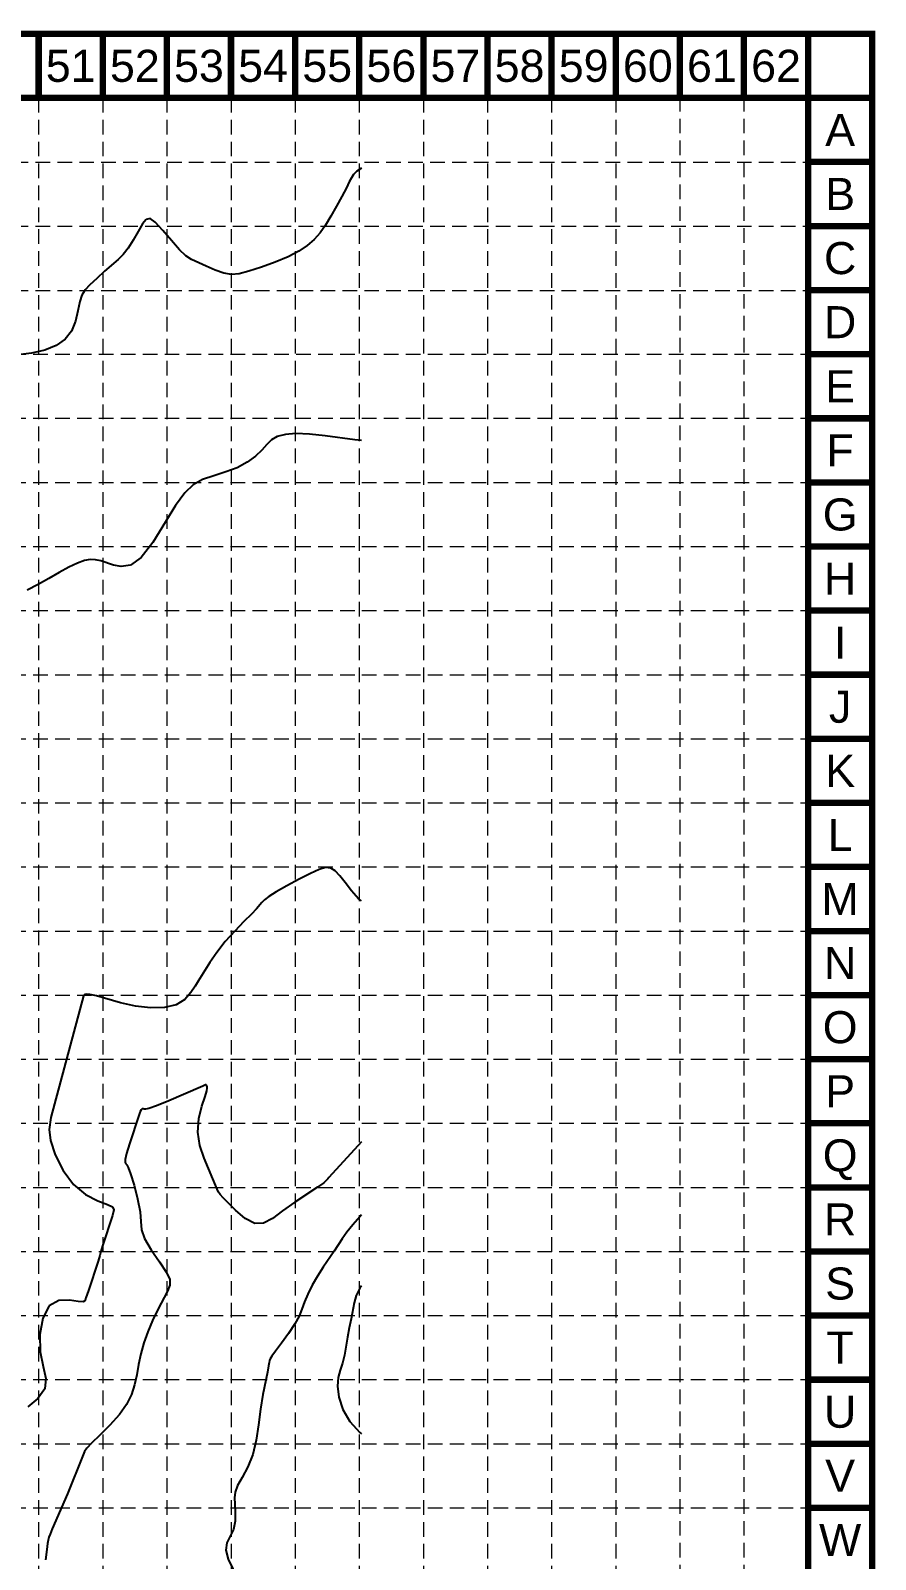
# Model space of a CAD drawing. Header units: inches. Extents: x 638 to 17512, y -393 to 10164.
# Drawn here: x 14044 to 17512, y 3884 to 10164 of the extents above; entities that cross this region are included whole.
import ezdxf
from ezdxf.enums import TextEntityAlignment as Align

# ---------------------------------------------------------------- set-up
doc = ezdxf.new("R2010")
doc.units = ezdxf.units.IN
doc.header["$LTSCALE"] = 600
doc.header["$MEASUREMENT"] = 0
doc.linetypes.add('HIDDEN', pattern=[0.375, 0.25, -0.125])
for name, color, linetype in [('BASE', 7, 'Continuous'), ('EC', 8, 'Continuous'), ('GRID', 254, 'HIDDEN')]:
    doc.layers.add(name, color=color, linetype=linetype)
doc.styles.get("Standard").update_dxf_attribs({"font": 'ARIAL.TTF'})

msp = doc.modelspace()

# ---------------------------------------------------------------- linework, layer by layer
at = {"layer": 'BASE', "color": 9}
msp.add_line((17236, 9887.4), (17236, -116.1), dxfattribs=at)
at = {"layer": 'BASE', "const_width": 26.3}
for points in [[(651.2, -379.4), (17499.2, -379.4), (17499.2, 10150.6), (651.2, 10150.6)], [(913.9, -116.2), (17236.7, -116.7), (17236.4, 9887.5), (917.2, 9887.8)]]:
    msp.add_lwpolyline(points, close=True, dxfattribs=at)
for points in [[(14077, 9887.4), (14077, 10150.6)], [(14340.2, 9887.4), (14340.2, 10150.6)], [(14603.5, 9887.4), (14603.5, 10150.6)], [(14866.7, 9887.4), (14866.7, 10150.6)], [(15130, 9887.4), (15130, 10150.6)], [(15393.2, 9887.4), (15393.2, 10150.6)], [(15656.5, 9887.4), (15656.5, 10150.6)], [(15919.7, 9887.4), (15919.7, 10150.6)], [(16183, 9887.4), (16183, 10150.6)], [(16446.2, 9887.4), (16446.2, 10150.6)], [(16709.5, 9887.4), (16709.5, 10150.6)], [(16972.7, 9887.4), (16972.7, 10150.6)], [(17236, 9887.4), (17236, 10150.6)], [(17499.2, 9887.4), (17499.2, 10150.6)], [(17499.2, 9887.4), (17236, 9887.4)], [(17499.2, 9624.1), (17236, 9624.1)], [(17499.2, 9360.9), (17236, 9360.9)], [(17499.2, 9097.6), (17236, 9097.6)], [(17499.2, 8834.4), (17236, 8834.4)], [(17499.2, 8571.1), (17236, 8571.1)], [(17499.2, 8307.9), (17236, 8307.9)], [(17499.2, 8044.6), (17236, 8044.6)], [(17499.2, 7781.4), (17236, 7781.4)], [(17499.2, 7518.1), (17236, 7518.1)], [(17499.2, 7254.9), (17236, 7254.9)], [(17499.2, 6991.6), (17236, 6991.6)], [(17499.2, 6728.4), (17236, 6728.4)], [(17499.2, 6465.1), (17236, 6465.1)], [(17499.2, 6201.9), (17236, 6201.9)], [(17499.2, 5938.6), (17236, 5938.6)], [(17499.2, 5675.4), (17236, 5675.4)], [(17499.2, 5412.1), (17236, 5412.1)], [(17499.2, 5148.9), (17236, 5148.9)], [(17499.2, 4885.6), (17236, 4885.6)], [(17499.2, 4622.4), (17236, 4622.4)], [(17499.2, 4359.1), (17236, 4359.1)], [(17499.2, 4095.9), (17236, 4095.9)]]:
    msp.add_lwpolyline(points, dxfattribs=at)
at = {"layer": 'EC', "color": 35}
for p, q in [((15360.8, 9558.9), (15352.2, 9542.1)), ((15370, 9572.3), (15360.8, 9558.9)), ((15383.9, 9586.1), (15370, 9572.3)), ((15402.9, 9598.3), (15383.9, 9586.1)), ((15322.3, 9482.8), (15300, 9441.9)), ((15340.3, 9517.7), (15322.3, 9482.8)), ((15352.2, 9542.1), (15340.3, 9517.7)), ((15300, 9441.9), (15276.7, 9400.8)), ((14503.7, 9369.5), (14485.7, 9338.7)), ((14518.6, 9388.4), (14503.7, 9369.5)), ((14534.3, 9391.7), (14518.6, 9388.4)), ((14555.8, 9376.8), (14534.3, 9391.7)), ((14586.6, 9343.1), (14555.8, 9376.8)), ((15254.4, 9364.5), (15232.2, 9333)), ((15276.7, 9400.8), (15254.4, 9364.5)), ((14465.4, 9302.8), (14444.6, 9269.7)), ((14485.7, 9338.7), (14465.4, 9302.8)), ((14622, 9300.9), (14586.6, 9343.1)), ((14655.2, 9262.9), (14622, 9300.9)), ((15207.9, 9305.4), (15179.8, 9280.4)), ((15232.2, 9333), (15207.9, 9305.4)), ((14424.5, 9244.4), (14403.3, 9223.8)), ((14444.6, 9269.7), (14424.5, 9244.4)), ((14681.6, 9238.4), (14655.2, 9262.9)), ((14705, 9223.5), (14681.6, 9238.4)), ((15101.5, 9234.5), (15048, 9212)), ((15145.1, 9257.2), (15101.5, 9234.5)), ((15179.8, 9280.4), (15145.1, 9257.2)), ((14347.4, 9175), (14315.5, 9146)), ((14403.3, 9223.8), (14347.4, 9175)), ((14764.5, 9195.4), (14705, 9223.5)), ((14801.3, 9179), (14764.5, 9195.4)), ((14837, 9166.7), (14801.3, 9179)), ((14940.4, 9175), (14900.9, 9164.9)), ((14991.5, 9191.5), (14940.4, 9175)), ((15048, 9212), (14991.5, 9191.5)), ((14287.5, 9119.4), (14267.7, 9098.2)), ((14315.5, 9146), (14287.5, 9119.4)), ((14868.6, 9161.9), (14837, 9166.7)), ((14900.9, 9164.9), (14868.6, 9161.9)), ((14245.6, 9050.3), (14237.9, 9013)), ((14254.5, 9077.3), (14245.6, 9050.3)), ((14267.7, 9098.2), (14254.5, 9077.3)), ((14237.9, 9013), (14227.9, 8970.1)), ((14211.4, 8929.1), (14185.3, 8895.6)), ((14227.9, 8970.1), (14211.4, 8929.1)), ((14148.8, 8870.1), (14102.2, 8851.7)), ((14185.3, 8895.6), (14148.8, 8870.1)), ((14047.3, 8839.2), (13992.7, 8831.2)), ((14102.2, 8851.7), (14047.3, 8839.2)), ((15033.2, 8482.4), (15014, 8463.3)), ((15056.9, 8496.7), (15033.2, 8482.4)), ((15089.8, 8505.3), (15056.9, 8496.7)), ((15133.4, 8508.3), (15089.8, 8505.3)), ((15188.4, 8506), (15133.4, 8508.3)), ((15253.6, 8498.9), (15188.4, 8506)), ((15375.5, 8482.4), (15253.6, 8498.9)), ((15402.9, 8479.8), (15375.5, 8482.4)), ((14966.9, 8415.4), (14933.3, 8390.4)), ((14993.4, 8440.6), (14966.9, 8415.4)), ((15014, 8463.3), (14993.4, 8440.6)), ((14892.4, 8368.3), (14844.9, 8350.8)), ((14933.3, 8390.4), (14892.4, 8368.3)), ((14711.8, 8297.7), (14676.8, 8264.6)), ((14750, 8319.2), (14711.8, 8297.7)), ((14795.7, 8335.5), (14750, 8319.2)), ((14844.9, 8350.8), (14795.7, 8335.5)), ((14676.8, 8264.6), (14639.2, 8212.8)), ((14639.2, 8212.8), (14545.8, 8061.4)), ((14545.8, 8061.4), (14497.9, 7999.2)), ((14236, 7976.4), (14201.1, 7959.4)), ((14264.6, 7986.9), (14236, 7976.4)), ((14288.7, 7991.1), (14264.6, 7986.9)), ((14310.4, 7990.2), (14288.7, 7991.1)), ((14332.2, 7985.1), (14310.4, 7990.2)), ((14383.6, 7968.6), (14332.2, 7985.1)), ((14497.9, 7999.2), (14454.4, 7968.3)), ((14118.9, 7913.1), (14075.1, 7888.6)), ((14161.4, 7937.5), (14118.9, 7913.1)), ((14201.1, 7959.4), (14161.4, 7937.5)), ((14416.2, 7962.2), (14383.6, 7968.6)), ((14454.4, 7968.3), (14416.2, 7962.2)), ((14075.1, 7888.6), (14029.7, 7865.4)), ((15255.1, 6725.5), (15228.7, 6718.2)), ((15275.9, 6723.7), (15255.1, 6725.5)), ((15294.6, 6712.6), (15275.9, 6723.7)), ((15146.2, 6678.2), (15096, 6650.9)), ((15192.9, 6702), (15146.2, 6678.2)), ((15228.7, 6718.2), (15192.9, 6702)), ((15313.8, 6692.5), (15294.6, 6712.6)), ((15335.4, 6664.2), (15313.8, 6692.5)), ((15361, 6629.6), (15335.4, 6664.2)), ((15022.7, 6606.9), (15004.5, 6592.9)), ((15052.4, 6625.9), (15022.7, 6606.9)), ((15096, 6650.9), (15052.4, 6625.9)), ((15390.4, 6597.2), (15361, 6629.6)), ((15402.9, 6589.4), (15390.4, 6597.2)), ((14950.9, 6534.9), (14919.8, 6503.9)), ((14971.1, 6556.3), (14950.9, 6534.9)), ((14993, 6581.7), (14971.1, 6556.3)), ((15004.5, 6592.9), (14993, 6581.7)), ((14919.8, 6503.9), (14881.9, 6465.2)), ((14843.2, 6421.7), (14808.6, 6376.9)), ((14881.9, 6465.2), (14843.2, 6421.7)), ((14808.6, 6376.9), (14779.9, 6335.2)), ((14779.9, 6335.2), (14731.4, 6259.1)), ((14719.2, 6239), (14702.3, 6212.6)), ((14731.4, 6259.1), (14719.2, 6239)), ((14261.7, 6198.7), (14127.3, 5699.7)), ((14262, 6199.6), (14261.7, 6198.7)), ((14262.6, 6200.5), (14262, 6199.6)), ((14263.1, 6201.2), (14262.6, 6200.5)), ((14263.8, 6201.8), (14263.1, 6201.2)), ((14265.3, 6202.7), (14263.8, 6201.8)), ((14268.3, 6204), (14265.3, 6202.7)), ((14274.4, 6205.3), (14268.3, 6204)), ((14287.7, 6204.5), (14274.4, 6205.3)), ((14314.4, 6198.7), (14287.7, 6204.5)), ((14412.8, 6170.8), (14314.4, 6198.7)), ((14474.5, 6157.1), (14412.8, 6170.8)), ((14536.4, 6149.4), (14474.5, 6157.1)), ((14642, 6161.9), (14593.8, 6150.4)), ((14677.5, 6184.5), (14642, 6161.9)), ((14702.3, 6212.6), (14677.5, 6184.5)), ((14593.8, 6150.4), (14536.4, 6149.4)), ((14671.4, 5793.7), (14612.1, 5768.3)), ((14750.4, 5828.2), (14671.4, 5793.7)), ((14747.4, 5745.9), (14760.1, 5785)), ((14761.9, 5832.9), (14750.4, 5828.2)), ((14760.1, 5785), (14767.1, 5808.5)), ((14764.9, 5833.2), (14761.9, 5832.9)), ((14766.4, 5831.4), (14764.9, 5833.2)), ((14767.7, 5828.7), (14766.4, 5831.4)), ((14767.1, 5808.5), (14769.3, 5820)), ((14768.9, 5825.1), (14767.7, 5828.7)), ((14769.3, 5820), (14768.9, 5825.1)), ((14493.6, 5723.5), (14488.2, 5707.3)), ((14497.5, 5731.3), (14493.6, 5723.5)), ((14501.4, 5734.5), (14497.5, 5731.3)), ((14505.6, 5734.7), (14501.4, 5734.5)), ((14510, 5733.5), (14505.6, 5734.7)), ((14515.9, 5732.8), (14510, 5733.5)), ((14529.9, 5736.1), (14515.9, 5732.8)), ((14560.7, 5747.3), (14529.9, 5736.1)), ((14612.1, 5768.3), (14560.7, 5747.3)), ((14735.1, 5695.3), (14747.4, 5745.9)), ((14127.3, 5699.7), (14120.1, 5650.4)), ((14488.2, 5707.3), (14450.2, 5590.6)), ((14730.6, 5639.4), (14735.1, 5695.3)), ((14120.1, 5650.4), (14126, 5604.5)), ((14126, 5604.5), (14145.4, 5545.6)), ((14450.2, 5590.6), (14438.3, 5550.8)), ((14739, 5584.1), (14730.6, 5639.4)), ((15402.9, 5599.6), (15268.7, 5453.1)), ((14145.4, 5545.6), (14177.2, 5481.1)), ((14438.3, 5550.8), (14432.6, 5526.2)), ((14756, 5532.5), (14739, 5584.1)), ((14810, 5404.7), (14756, 5532.5)), ((14177.2, 5481.1), (14219.6, 5423.4)), ((14432.6, 5526.2), (14432.4, 5514.1)), ((14432.4, 5514.1), (14435, 5509.1)), ((14435, 5509.1), (14438.9, 5504.8)), ((14438.9, 5504.8), (14444.9, 5493.8)), ((14444.9, 5493.8), (14454.7, 5467.6)), ((14454.7, 5467.6), (14468.6, 5421.5)), ((14219.6, 5423.4), (14270, 5382.4)), ((14468.6, 5421.5), (14483.1, 5365.3)), ((14815.2, 5392.9), (14810, 5404.7)), ((15222, 5412.9), (15128.3, 5350.8)), ((15247.4, 5431.1), (15222, 5412.9)), ((15259.4, 5441.8), (15247.4, 5431.1)), ((15264.5, 5447.8), (15259.4, 5441.8)), ((15268.7, 5453.1), (15264.5, 5447.8)), ((14270, 5382.4), (14319.7, 5356.6)), ((14319.7, 5356.6), (14359, 5341.6)), ((14359, 5341.6), (14380.3, 5332.1)), ((14483.1, 5365.3), (14493.1, 5312.4)), ((14818.8, 5386.5), (14815.2, 5392.9)), ((14821.7, 5382.8), (14818.8, 5386.5)), ((14834.5, 5369.5), (14821.7, 5382.8)), ((14885, 5318.2), (14834.5, 5369.5)), ((15128.3, 5350.8), (15077.9, 5315.6)), ((14380.1, 5297), (14339.4, 5172.3)), ((14385.9, 5320.1), (14380.1, 5297)), ((14380.3, 5332.1), (14385.9, 5320.1)), ((14493.1, 5312.4), (14496.3, 5272.1)), ((14924.3, 5284.8), (14885, 5318.2)), ((14964.3, 5263.6), (14924.3, 5284.8)), ((15036.4, 5284.5), (15000.5, 5264.8)), ((15077.9, 5315.6), (15036.4, 5284.5)), ((15395, 5291.6), (15366.5, 5259)), ((15402.9, 5299.5), (15395, 5291.6)), ((14496.3, 5272.1), (14499.6, 5238.4)), ((14499.6, 5238.4), (14512.1, 5201.6)), ((15000.5, 5264.8), (14964.3, 5263.6)), ((15341.8, 5227.6), (15322.7, 5200.7)), ((15366.5, 5259), (15341.8, 5227.6)), ((15341.8, 5227.6), (15341.8, 5227.6)), ((14339.4, 5172.3), (14332.4, 5148.5)), ((14512.1, 5201.6), (14539.4, 5155.2)), ((14539.4, 5155.2), (14573.2, 5105.7)), ((15289.6, 5149.7), (15245.4, 5083.9)), ((15322.7, 5200.7), (15289.6, 5149.7)), ((14321.3, 5108.7), (14281.5, 4988.5)), ((14328.1, 5131.8), (14321.3, 5108.7)), ((14332.4, 5148.5), (14328.1, 5131.8)), ((14573.2, 5105.7), (14601.7, 5062.9)), ((14601.7, 5062.9), (14615.6, 5033.5)), ((14615.6, 5033.5), (14615.8, 5011.1)), ((15222, 5047.1), (15200.6, 5010)), ((15245.4, 5083.9), (15222, 5047.1)), ((14281.5, 4988.5), (14270.9, 4958.3)), ((14605.4, 4986.5), (14566.7, 4910.7)), ((14615.8, 5011.1), (14605.4, 4986.5)), ((15182.4, 4974.2), (15168.1, 4941.4)), ((15200.6, 5010), (15182.4, 4974.2)), ((15380.1, 4968.1), (15371.7, 4938.6)), ((15395.5, 4998.1), (15380.1, 4968.1)), ((15402.9, 5007.4), (15395.5, 4998.1)), ((14120.2, 4925.6), (14093.7, 4875.3)), ((14159.7, 4947), (14120.2, 4925.6)), ((14203, 4948.3), (14159.7, 4947)), ((14238.8, 4943.1), (14203, 4948.3)), ((14259.1, 4942.3), (14238.8, 4943.1)), ((14266.9, 4945.6), (14259.1, 4942.3)), ((14268.5, 4949.9), (14266.9, 4945.6)), ((14269, 4953), (14268.5, 4949.9)), ((14269.5, 4954.8), (14269, 4953)), ((14270, 4956.1), (14269.5, 4954.8)), ((14270.9, 4958.3), (14270, 4956.1)), ((14566.7, 4910.7), (14544.8, 4865.1)), ((15157.4, 4912.4), (15146.2, 4883.6)), ((15168.1, 4941.4), (15157.4, 4912.4)), ((15371.7, 4938.6), (15359.5, 4872.8)), ((14093.7, 4875.3), (14081.4, 4807.2)), ((14544.8, 4865.1), (14525.4, 4819.4)), ((15129.1, 4851), (15103.3, 4812.1)), ((15146.2, 4883.6), (15129.1, 4851)), ((15352.1, 4835.5), (15345, 4797.3)), ((15359.5, 4872.8), (15352.1, 4835.5)), ((14081.4, 4807.2), (14082.8, 4736.9)), ((14509, 4774), (14496.4, 4729.1)), ((14525.4, 4819.4), (14509, 4774)), ((15103.3, 4812.1), (15074.1, 4772.5)), ((15345, 4797.3), (15332.4, 4723.4)), ((14082.8, 4736.9), (14094.9, 4677.1)), ((14496.4, 4729.1), (14487.3, 4685.1)), ((15034.1, 4719.2), (15027, 4707.9)), ((15049.2, 4739.8), (15034.1, 4719.2)), ((15074.1, 4772.5), (15049.2, 4739.8)), ((15332.4, 4723.4), (15324.6, 4690.6)), ((14094.9, 4677.1), (14106, 4627.5)), ((14487.3, 4685.1), (14479.6, 4642.1)), ((15016, 4653.6), (14997.8, 4561)), ((15020.7, 4678.9), (15016, 4653.6)), ((15023, 4692.8), (15020.7, 4678.9)), ((15024.4, 4700.7), (15023, 4692.8)), ((15027, 4707.9), (15024.4, 4700.7)), ((15315.1, 4661.2), (15306.8, 4631.1)), ((15324.6, 4690.6), (15315.1, 4661.2)), ((14101.9, 4584.5), (14073.8, 4545.2)), ((14106, 4627.5), (14101.9, 4584.5)), ((14470.6, 4600.7), (14457.6, 4560.8)), ((14479.6, 4642.1), (14470.6, 4600.7)), ((15306.8, 4631.1), (15303.5, 4595.1)), ((15303.5, 4595.1), (15309, 4549.8)), ((14073.8, 4545.2), (14032.7, 4510.5)), ((14457.6, 4560.8), (14437.9, 4521)), ((14997.8, 4561), (14988, 4500.8)), ((15309, 4549.8), (15325.2, 4499.5)), ((14408.9, 4479.4), (14369.7, 4435.4)), ((14437.9, 4521), (14408.9, 4479.4)), ((14988, 4500.8), (14979.8, 4437.1)), ((15325.2, 4499.5), (15354, 4450.1)), ((14369.7, 4435.4), (14328.3, 4393.8)), ((14979.8, 4437.1), (14970.4, 4373.8)), ((15354, 4450.1), (15396, 4405.7)), ((15396, 4405.7), (15402.9, 4399.8)), ((14275.1, 4341.6), (14265.3, 4327)), ((14294.5, 4361.4), (14275.1, 4341.6)), ((14328.3, 4393.8), (14294.5, 4361.4)), ((14970.4, 4373.8), (14956.3, 4314.9)), ((14256.9, 4307.1), (14195.5, 4152.9)), ((14265.3, 4327), (14256.9, 4307.1)), ((14956.3, 4314.9), (14935.6, 4263.8)), ((14912.7, 4221.1), (14893.8, 4187.1)), ((14935.6, 4263.8), (14912.7, 4221.1)), ((14195.5, 4152.9), (14133, 4010.3)), ((14883.7, 4160.5), (14880.8, 4136.9)), ((14893.8, 4187.1), (14883.7, 4160.5)), ((14880.8, 4136.9), (14882, 4110.6)), ((14882, 4110.6), (14884, 4077.6)), ((14883.5, 4041.5), (14877.1, 4007.5)), ((14884, 4077.6), (14883.5, 4041.5)), ((14115.4, 3962.5), (14113.2, 3949.7)), ((14117.2, 3969.2), (14115.4, 3962.5)), ((14119.2, 3975.8), (14117.2, 3969.2)), ((14123.6, 3987.9), (14119.2, 3975.8)), ((14133, 4010.3), (14123.6, 3987.9)), ((14863.4, 3979), (14849.6, 3952.4)), ((14877.1, 4007.5), (14863.4, 3979)), ((14110.1, 3924.4), (14105.5, 3882.8)), ((14113.2, 3949.7), (14110.1, 3924.4)), ((14849.6, 3952.4), (14844.9, 3922.3)), ((14844.9, 3922.3), (14855.6, 3885.2)), ((14855.6, 3885.2), (14894.9, 3802.8))]:
    msp.add_line(p, q, dxfattribs=at)
at = {"layer": 'GRID', "color": 252, "linetype": 'HIDDEN', "lineweight": 0, "ltscale": 0.4}
for p, q in [((14077, 9887.4), (14077, 672.4)), ((14340.2, 9887.4), (14340.2, 672.4)), ((14603.5, 9887.4), (14603.5, 672.4)), ((14866.7, 9887.4), (14866.7, 672.4)), ((15130, 9887.4), (15130, 672.4)), ((15393.2, 9887.4), (15393.2, 672.4)), ((15656.5, 9887.4), (15656.5, 672.4)), ((15919.7, 9887.4), (15919.7, 672.4)), ((16183, 9887.4), (16183, 672.4)), ((16446.2, 9887.4), (16446.2, 672.4)), ((16709, 9891.7), (16709, 672.4)), ((16972.3, 9891.7), (16972.3, 672.4)), ((924.2, 9623.2), (17245.7, 9623.2)), ((924.2, 9360), (17245.7, 9360)), ((924.2, 9096.7), (17245.7, 9096.7)), ((914.5, 8834.4), (17236, 8834.4)), ((914.5, 8571.1), (17236, 8571.1)), ((914.5, 8307.9), (17236, 8307.9)), ((914.5, 8044.6), (17236, 8044.6)), ((914.5, 7781.4), (17236, 7781.4)), ((914.5, 7518.1), (17236, 7518.1)), ((914.5, 7254.9), (17236, 7254.9)), ((914.5, 6991.6), (17236, 6991.6)), ((914.5, 6728.4), (17236, 6728.4)), ((914.5, 6465.1), (17236, 6465.1)), ((914.5, 6201.9), (17236, 6201.9)), ((914.5, 5938.6), (17236, 5938.6)), ((914.5, 5675.4), (17236, 5675.4)), ((914.5, 5412.1), (17236, 5412.1)), ((914.5, 5148.9), (17236, 5148.9)), ((914.5, 4885.6), (17236, 4885.6)), ((914.5, 4622.4), (17236, 4622.4)), ((914.5, 4359.1), (17236, 4359.1)), ((914.5, 4095.9), (17236, 4095.9))]:
    msp.add_line(p, q, dxfattribs=at)

# ---------------------------------------------------------------- texts
at = {"layer": 'BASE'}
for s, height, p in [('51', 131.62, (14208.6, 10019)), ('52', 131.62, (14471.9, 10019)), ('53', 131.62, (14735.1, 10019)), ('54', 131.62, (14998.4, 10019)), ('55', 131.62, (15261.6, 10019)), ('56', 131.62, (15524.9, 10019)), ('57', 131.62, (15788.1, 10019)), ('58', 131.62, (16051.4, 10019)), ('59', 131.62, (16314.6, 10019)), ('60', 131.62, (16577.9, 10019)), ('61', 131.62, (16841.1, 10019)), ('62', 131.62, (17104.4, 10019)), ('A', 131.6, (17367.6, 9755.7)), ('B', 131.6, (17367.6, 9492.5)), ('C', 131.6, (17367.6, 9229.2)), ('D', 131.6, (17367.6, 8966)), ('E', 131.6, (17367.6, 8702.7)), ('F', 131.6, (17367.6, 8439.5)), ('G', 131.6, (17367.6, 8176.2)), ('H', 131.6, (17367.6, 7913)), ('I', 131.6, (17367.6, 7649.7)), ('J', 131.6, (17367.6, 7386.5)), ('K', 131.6, (17367.6, 7123.2)), ('L', 131.6, (17367.6, 6860)), ('M', 131.6, (17367.6, 6596.7)), ('N', 131.6, (17367.6, 6333.5)), ('O', 131.6, (17367.6, 6070.2)), ('P', 131.6, (17367.6, 5807)), ('Q', 131.6, (17367.6, 5543.7)), ('R', 131.6, (17367.6, 5280.5)), ('S', 131.6, (17367.6, 5017.2)), ('T', 131.6, (17367.6, 4754)), ('U', 131.6, (17367.6, 4490.7)), ('V', 131.6, (17367.6, 4227.5)), ('W', 131.6, (17367.6, 3964.2))]:
    msp.add_text(s, height=height, dxfattribs=at).set_placement(p, align=Align.MIDDLE_CENTER)

doc.saveas('drawing.dxf')
